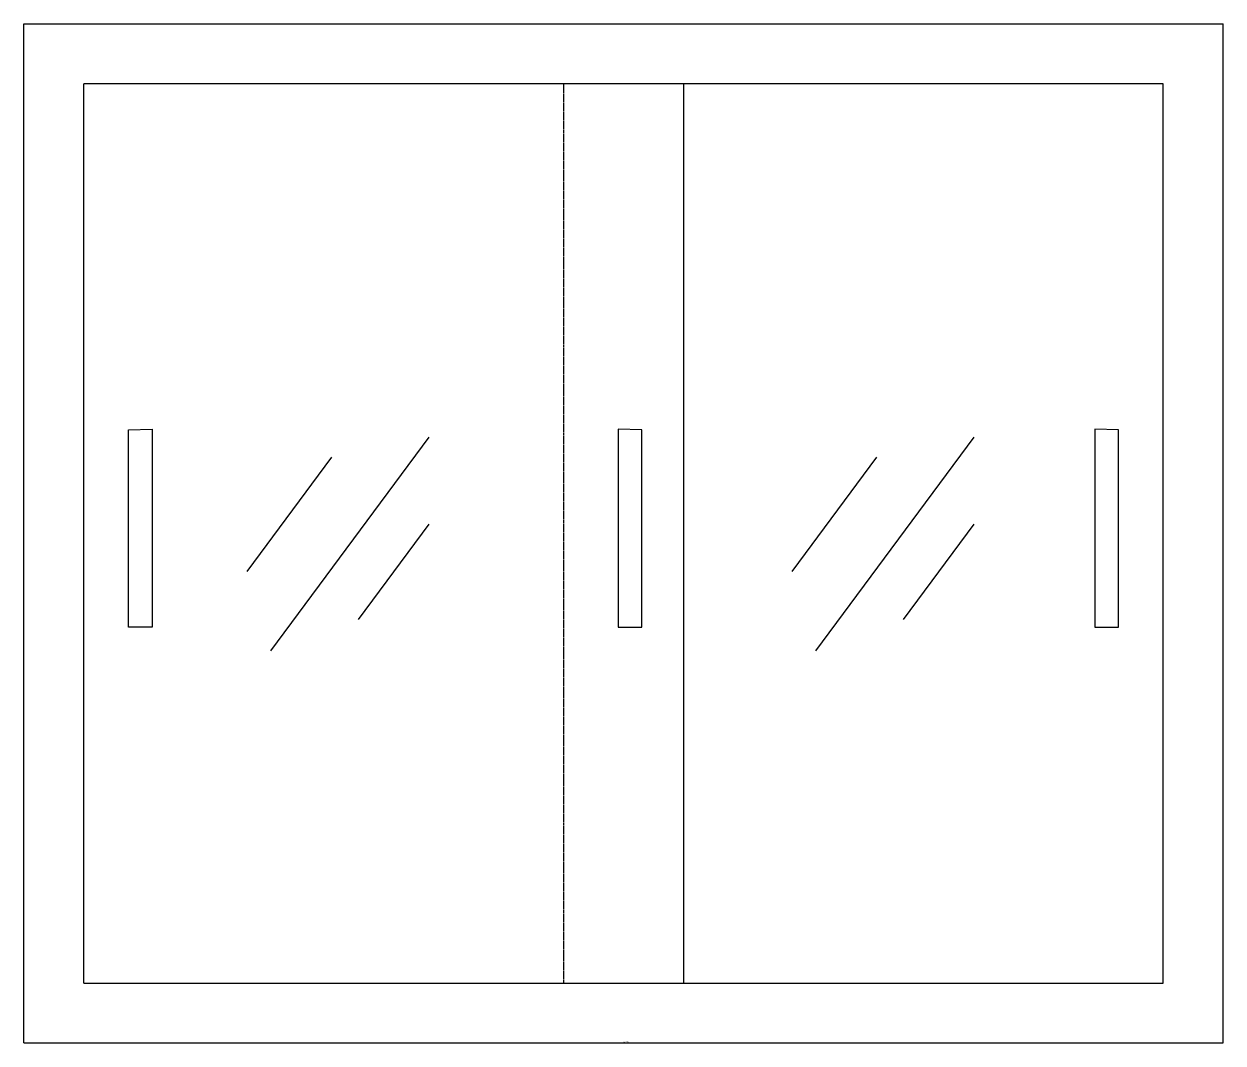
# Model space of a CAD drawing. Header units: millimetres. Extents: x 0 to 400, y 0 to 340.
import ezdxf

# ---------------------------------------------------------------- set-up
doc = ezdxf.new("R2010")
doc.units = ezdxf.units.MM
doc.linetypes.add('HIDDEN', pattern=[0.375, 0.25, -0.125])
doc.layers.add('Furniture_家具立面', color=7, linetype='Continuous')
doc.styles.get("Standard").update_dxf_attribs({"font": 'SimSun.ttf'})

msp = doc.modelspace()

# ---------------------------------------------------------------- linework, layer by layer
at = {"linetype": 'Continuous'}
msp.add_line((400, 0), (400, 340), dxfattribs=at)
msp.add_line((0, 0), (400, 0))
at = {"layer": 'Furniture_家具立面', "linetype": 'Continuous'}
for p, q in [((0, 0), (0, 340)), ((0, 340), (400, 340)), ((20, 20), (20, 320)), ((380, 320), (20, 320)), ((220, 320), (220, 20)), ((380, 20), (380, 320)), ((34.85, 204.63), (42.77, 204.77)), ((34.85, 138.79), (34.85, 204.63)), ((42.77, 204.77), (42.77, 138.79)), ((206.12, 204.63), (198.2, 204.77)), ((198.2, 204.77), (198.2, 138.79)), ((206.12, 138.79), (206.12, 204.63)), ((357.23, 204.77), (357.23, 138.79)), ((365.15, 204.63), (357.23, 204.77)), ((365.15, 138.79), (365.15, 204.63)), ((82.37, 130.87), (135.17, 202.13)), ((264.14, 130.87), (316.94, 202.13)), ((74.45, 157.27), (102.75, 195.45)), ((256.22, 157.27), (284.51, 195.45)), ((111.6, 141.29), (135.17, 173.1)), ((293.37, 141.29), (316.94, 173.1)), ((42.77, 138.79), (34.85, 138.79)), ((198.2, 138.79), (206.12, 138.79)), ((357.23, 138.79), (365.15, 138.79)), ((20, 20), (380, 20))]:
    msp.add_line(p, q, dxfattribs=at)
at = {"layer": 'Furniture_家具立面', "linetype": 'HIDDEN'}
msp.add_line((180, 320), (180, 20), dxfattribs=at)

# ---------------------------------------------------------------- texts
at = {"width": 0.8, "flags": 9}
for tag, s in [('YSIZE', '340'), ('XSIZE', '400')]:
    msp.add_attdef(tag, (200, 0), s, height=0.5, dxfattribs=at)

doc.saveas('drawing.dxf')
